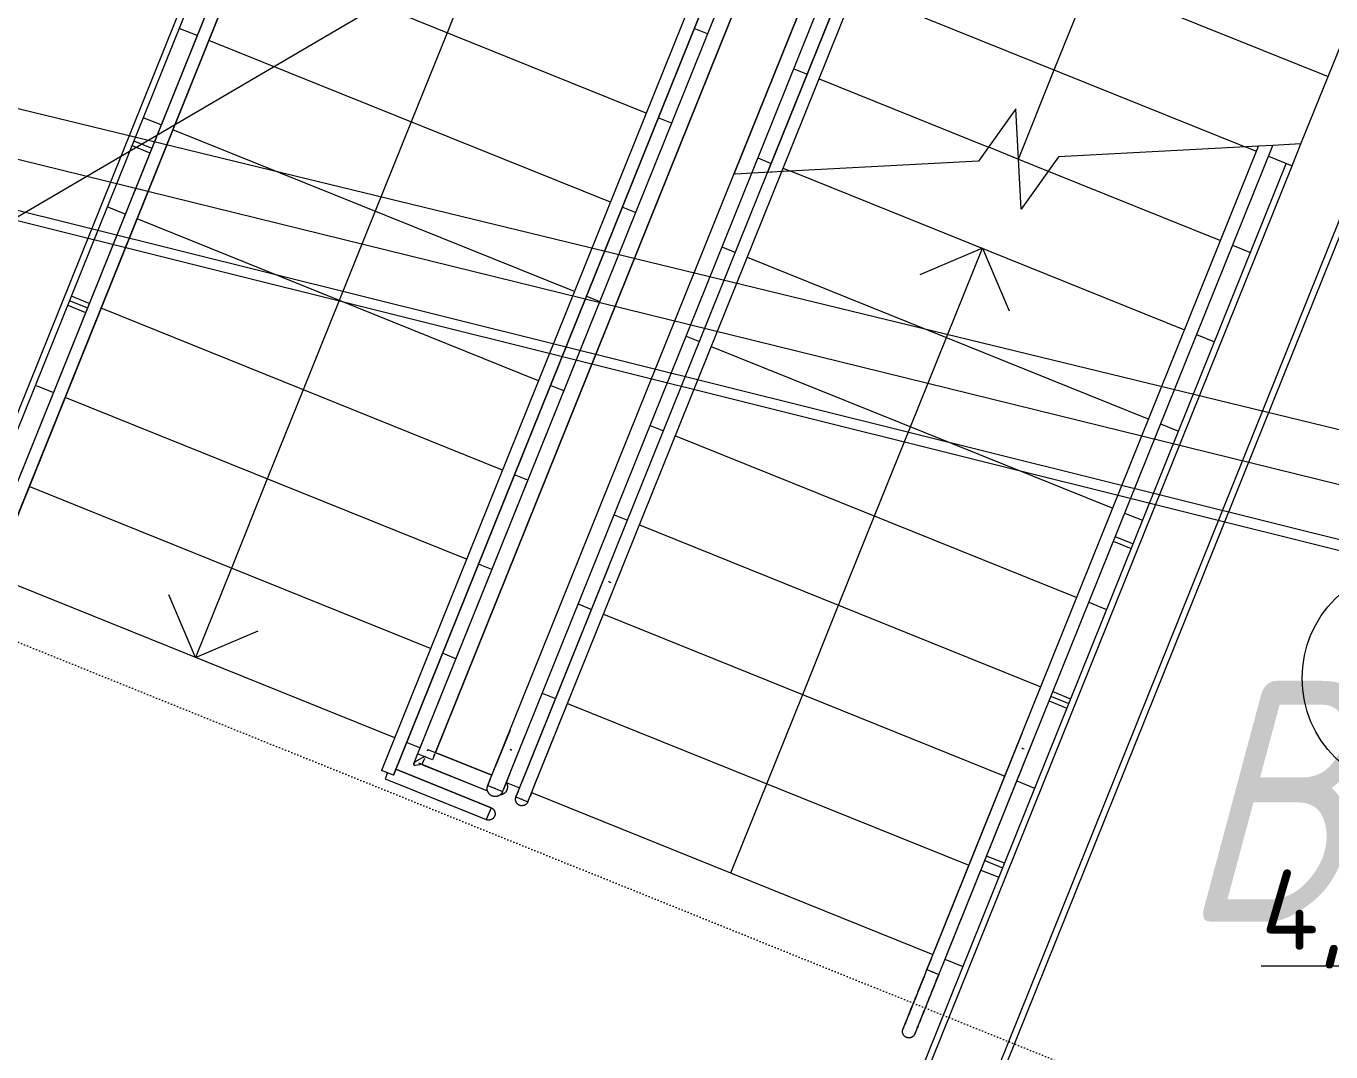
# Model space of a CAD drawing. Header units: millimetres. Extents: x -584918 to 2941280, y 3000189 to 4229862.
# Drawn here: x 181199 to 185269, y 3849773 to 3852971 of the extents above; entities that cross this region are included whole.
import ezdxf

# ---------------------------------------------------------------- set-up
doc = ezdxf.new("R2010")
doc.units = ezdxf.units.MM
doc.linetypes.add('ASVP_Линия разреза', pattern=[20, 0, -10, 0, -10])
for name, color, linetype, lineweight in [('Лестницы', 7, 'Continuous', 0), ('Марки помещений', 7, 'Continuous', 0), ('Ограждение', 7, 'Continuous', 0), ('Разрезы', 7, 'Continuous', 0), ('Стены отделка', 7, 'Continuous', 0), ('Стрелки вверх', 7, 'Continuous', 0), ('экспертиза ДУ категории', 1, 'Continuous', 0), ('экспертиза ДУ пояснения', 6, 'Continuous', 0), ('экспертиза условные обозначения', 1, 'Continuous', 0)]:
    doc.layers.add(name, color=color, linetype=linetype, lineweight=lineweight)
doc.styles.add('GOST Common_2', font='', dxfattribs={"height": 500})
doc.styles.add('mytext', font='isocpeur.ttf', dxfattribs={"width": 0.8, "oblique": 14.999978})
doc.styles.get('GOST Common_2').set_extended_font_data('GOST Common')
pattern_1 = [(90, (183626.44, 3579035.56), (-431.0523, 431.0523), [114.3, -747.8046]), (45, (183626.44, 3579035.56), (-431.0523, 431.0523), [114.3, -495.3]), (135, (183626.44, 3579035.56), (-431.0523, -431.0523), [114.3, -495.3])]

# ---------------------------------------------------------------- blocks, each defined once
blk = doc.blocks.new('Тип перил - Перила_Внутренний_-6241372-АР Этаж 02')
at = {"layer": 'Ограждение'}
for p, q in [((-1520.4, 30455.5), (-2970.6, 26857)), ((-2933.5, 26842.1), (-1483.3, 30440.6))]:
    blk.add_line(p, q, dxfattribs=at)
blk = doc.blocks.new('Тип перил - Перила_Внутренний_-V3-АР Этаж 02')
at = {"layer": 'Ограждение'}
for p, q in [((-1517.1, 30463.8), (-2967.2, 26865.3)), ((-1480, 30448.9), (-2930.1, 26850.4))]:
    blk.add_line(p, q, dxfattribs=at)
blk = doc.blocks.new('ADSK_Ограждение_Опоры_Г_образная - D15 высота60 консоль80-139754-АР Этаж 02')
at = {"layer": 'Ограждение'}
for p, q in [((-7.5, 80), (-7.5, 20)), ((7.5, 20), (7.5, 80))]:
    blk.add_line(p, q, dxfattribs=at)
blk = doc.blocks.new('Тип перил - Перила_Внутренний_-6241635-АР Этаж 02')
at = {"layer": 'Ограждение'}
for p, q in [((275.6, 26350.9), (4.2, 25677.5)), ((41.3, 25662.6), (312.7, 26336)), ((-7.5, 25648.5), (-21.8, 25613.1)), ((-1.1, 25604.7), (-5.4, 25606.5)), ((15.3, 25598.1), (29.6, 25633.6))]:
    blk.add_line(p, q, dxfattribs=at)
at = {"layer": 'Ограждение', "flags": 128}
for points in [[(274.1, 26304.2), (277.4, 26302), (281.3, 26301.3)], [(-7.5, 25648.5), (-6.5, 25651.1), (-5.4, 25653.7), (-4.4, 25656.3), (-3.3, 25658.9), (-2.3, 25661.4), (-1.3, 25663.9), (-0.3, 25666.4), (0.7, 25668.9), (1.7, 25671.4), (2.7, 25673.8), (3.6, 25676.2), (4.2, 25677.5)], [(41.3, 25662.6), (40.3, 25660.2), (39.4, 25657.9), (38.4, 25655.4), (37.4, 25653), (36.4, 25650.5), (35.4, 25648), (34.4, 25645.4), (33.3, 25642.9), (32.3, 25640.3), (31.2, 25637.7), (30.2, 25635.1), (29.6, 25633.6)]]:
    blk.add_lwpolyline(points, dxfattribs=at)
blk = doc.blocks.new('Тип перил - Дуга D40_расстояние между поручнями 400-V5-АР Этаж 02')
at = {"layer": 'Ограждение'}
for p, q in [((0, 0), (0, 2.4)), ((0, -2.3), (0, 0))]:
    blk.add_line(p, q, dxfattribs=at)
at = {"layer": 'Ограждение', "flags": 128}
for points in [[(0, 20), (8, 20), (16, 20), (23.9, 20), (31.9, 20), (39.7, 20), (47.5, 20), (55.3, 20), (62.9, 20), (70.5, 20), (77.9, 20), (85.2, 20), (92.4, 20), (99.4, 20), (106.2, 20), (112.9, 20), (119.4, 20), (125.8, 20), (131.9, 20), (137.8, 20), (143.5, 20), (148.9, 20), (154.1, 20), (159.1, 20), (163.8, 20), (168.3, 20), (172.5, 20), (176.4, 20), (180, 20), (183.4, 20), (186.4, 20), (189.2, 20), (191.6, 20), (193.7, 20), (195.6, 20), (197.1, 20), (198.3, 20), (199.2, 20), (199.7, 20), (200, 20), (200, 20)], [(200, 20), (199.8, 20), (199.4, 20), (198.6, 20), (197.4, 20), (196, 20), (194.3, 20), (192.2, 20), (189.8, 20), (187.2, 20), (184.2, 20), (181, 20), (177.4, 20), (173.6, 20), (169.5, 20), (165.1, 20), (160.4, 20), (155.5, 20), (150.4, 20), (145, 20), (139.3, 20), (133.5, 20), (127.4, 20), (121.2, 20), (114.7, 20), (108.1, 20), (101.2, 20), (94.3, 20), (87.1, 20), (79.9, 20), (72.5, 20), (65, 20), (57.3, 20), (49.6, 20), (41.8, 20), (34, 20), (26.1, 20), (18.1, 20), (10.2, 20), (2.2, 20), (0, 20)], [(200, 20), (200.8, 20), (201.6, 19.9), (202.4, 19.9), (203.2, 19.7), (204, 19.6), (204.8, 19.4), (205.5, 19.2), (206.3, 19), (207, 18.7), (207.8, 18.4), (208.5, 18.1), (209.2, 17.7), (209.9, 17.4), (210.6, 16.9), (211.3, 16.5), (211.9, 16), (212.6, 15.6), (213.2, 15), (213.8, 14.5), (214.3, 13.9), (214.9, 13.3), (215.4, 12.7), (215.9, 12.1), (216.4, 11.5), (216.8, 10.8), (217.2, 10.1), (217.6, 9.4), (218, 8.7), (218.3, 8), (218.6, 7.2), (218.9, 6.5), (219.2, 5.7), (219.4, 5), (219.6, 4.2), (219.7, 3.4), (219.8, 2.6), (219.9, 1.8), (220, 1), (220, 0.2), (220, 0)], [(0, -20), (8, -20), (16, -20), (23.9, -20), (31.9, -20), (39.7, -20), (47.5, -20), (55.3, -20), (62.9, -20), (70.5, -20), (77.9, -20), (85.2, -20), (92.4, -20), (99.4, -20), (106.2, -20), (112.9, -20), (119.4, -20), (125.8, -20), (131.9, -20), (137.8, -20), (143.5, -20), (148.9, -20), (154.1, -20), (159.1, -20), (163.8, -20), (168.3, -20), (172.5, -20), (176.4, -20), (180, -20), (183.4, -20), (186.4, -20), (189.2, -20), (191.6, -20), (193.7, -20), (195.6, -20), (197.1, -20), (198.3, -20), (199.2, -20), (199.7, -20), (200, -20), (200, -20)], [(200, -20), (199.8, -20), (199.4, -20), (198.6, -20), (197.4, -20), (196, -20), (194.3, -20), (192.2, -20), (189.8, -20), (187.2, -20), (184.2, -20), (181, -20), (177.4, -20), (173.6, -20), (169.5, -20), (165.1, -20), (160.4, -20), (155.5, -20), (150.4, -20), (145, -20), (139.3, -20), (133.5, -20), (127.4, -20), (121.2, -20), (114.7, -20), (108.1, -20), (101.2, -20), (94.3, -20), (87.1, -20), (79.9, -20), (72.5, -20), (65, -20), (57.3, -20), (49.6, -20), (41.8, -20), (34, -20), (26.1, -20), (18.1, -20), (10.2, -20), (2.2, -20), (0, -20)], [(220, 0), (220, -0.8), (219.9, -1.6), (219.9, -2.4), (219.7, -3.2), (219.6, -4), (219.4, -4.8), (219.2, -5.5), (219, -6.3), (218.7, -7), (218.4, -7.8), (218.1, -8.5), (217.7, -9.2), (217.4, -9.9), (216.9, -10.6), (216.5, -11.3), (216, -11.9), (215.6, -12.6), (215, -13.2), (214.5, -13.8), (213.9, -14.3), (213.3, -14.9), (212.7, -15.4), (212.1, -15.9), (211.5, -16.4), (210.8, -16.8), (210.1, -17.2), (209.4, -17.6), (208.7, -18), (208, -18.3), (207.2, -18.6), (206.5, -18.9), (205.7, -19.2), (205, -19.4), (204.2, -19.6), (203.4, -19.7), (202.6, -19.8), (201.8, -19.9), (201, -20), (200.2, -20), (200, -20)]]:
    blk.add_lwpolyline(points, dxfattribs=at)
blk = doc.blocks.new('Тип перил - Перила_Внутренний_-V6-АР Этаж 02')
at = {"layer": 'Ограждение'}
for p, q in [((0.8, 25669.2), (1012.8, 28180.3)), ((37.9, 25654.3), (1056.8, 28182.7)), ((1056.8, 28182.7), (1012.8, 28180.3)), ((-21.8, 25613.1), (-7.5, 25648.5)), ((-7.5, 25648.5), (0.8, 25669.2)), ((29.6, 25633.6), (37.9, 25654.3)), ((-21.8, 25613.1), (15.3, 25598.1)), ((15.3, 25598.1), (29.6, 25633.6))]:
    blk.add_line(p, q, dxfattribs=at)
blk = doc.blocks.new('Тип верхнего поручня - Верхний поручень_Внутренний_-6860136-АР Этаж 02')
at = {"layer": 'Ограждение'}
for p, q in [((-128.2, 29964), (-1623.1, 26254.6)), ((-1554.8, 26290.2), (-81.9, 29945.3)), ((-568.3, 28096.1), (136.2, 29844.3)), ((73.1, 29821.5), (-622.5, 28095.3)), ((-1607.1, 26257.3), (-1392.7, 26170.9)), ((-1560, 26277.3), (-1556.3, 26286.5)), ((-1378.6, 26219.1), (-1546.9, 26287))]:
    blk.add_line(p, q, dxfattribs=at)
at = {"layer": 'Ограждение', "flags": 128}
for points in [[(-1584.7, 26277.2), (-1587.4, 26276.3), (-1595.7, 26273), (-1603.7, 26269.2), (-1610.9, 26265.2), (-1616.8, 26261.3), (-1620.9, 26257.6), (-1623.1, 26254.6)], [(-1623.1, 26254.6), (-1623.1, 26252.3), (-1621, 26250.9), (-1616.8, 26250.6), (-1610.9, 26251.3), (-1603.7, 26253), (-1599.7, 26254.2)]]:
    blk.add_lwpolyline(points, dxfattribs=at)
blk = doc.blocks.new('Тип верхнего поручня - D50-V33-АР Этаж 02')
at = {"layer": 'Ограждение', "flags": 128}
for points in [[(25, 0), (25, -1), (24.9, -2), (24.8, -3), (24.7, -4), (24.5, -5), (24.3, -5.9), (24, -6.9), (23.7, -7.9), (23.4, -8.8), (23, -9.7), (22.6, -10.6), (22.2, -11.5), (21.7, -12.4), (21.2, -13.3), (20.6, -14.1), (20.1, -14.9), (19.4, -15.7), (18.8, -16.5), (18.1, -17.2), (17.4, -17.9), (16.7, -18.6), (15.9, -19.3), (15.1, -19.9), (14.3, -20.5), (13.5, -21), (12.7, -21.6), (11.8, -22), (10.9, -22.5), (10, -22.9)], [(14.9, 20.1), (15.7, 19.4), (16.5, 18.8), (17.2, 18.1), (17.9, 17.4), (18.6, 16.7), (19.3, 15.9), (19.9, 15.1), (20.5, 14.3), (21, 13.5), (21.6, 12.7), (22, 11.8), (22.5, 10.9), (22.9, 10), (23.3, 9.1), (23.6, 8.1), (24, 7.2), (24.2, 6.2), (24.4, 5.2), (24.6, 4.2), (24.8, 3.3), (24.9, 2.3), (25, 1.3), (25, 0.3), (25, 0)]]:
    blk.add_lwpolyline(points, dxfattribs=at)
blk = doc.blocks.new('Тип верхнего поручня - Верхний поручень_Внутренний_-V34-АР Этаж 02')
at = {"layer": 'Ограждение'}
for p, q in [((-128.2, 29964), (-1610.6, 26285.7)), ((-100.5, 29899), (-1554.8, 26290.2)), ((-622.5, 28095.3), (75.7, 29827.9)), ((-568.3, 28096.1), (123.6, 29813.1)), ((-1578, 26299.5), (-1580.1, 26294.3)), ((-1578, 26299.5), (-1378.6, 26219.1)), ((-1564.2, 26267), (-1610.6, 26285.7)), ((-1589.2, 26271.7), (-1596.7, 26253.1)), ((-1596.7, 26253.1), (-1392.2, 26170.7)), ((-1556.5, 26286.1), (-1564.2, 26267))]:
    blk.add_line(p, q, dxfattribs=at)
blk = doc.blocks.new('Тип перил - Перила_Внутренний_-6860151-АР Этаж 02')
at = {"layer": 'Ограждение'}
for p, q in [((-189, 30040.7), (-1723, 26234)), ((-1685.9, 26219), (-151.9, 30025.7)), ((164.8, 29794.8), (-518.7, 28098.7)), ((-474.7, 28101.1), (201.9, 29779.9)), ((-1705.4, 26224.3), (-1704.5, 26226.5)), ((-1409.5, 26129.2), (-1678.5, 26237.6)), ((-1712, 26207.9), (-1424.4, 26092.1)), ((-1381.2, 26117.8), (-1409.5, 26129.2)), ((-1424.4, 26092.1), (-1396.1, 26080.7)), ((-1387.8, 26101.4), (-1389.5, 26097.1))]:
    blk.add_line(p, q, dxfattribs=at)
at = {"layer": 'Ограждение', "flags": 128}
blk.add_lwpolyline([(-1702.5, 26225.7), (-1704.5, 26226.5), (-1706.4, 26227.3)], dxfattribs=at)
blk = doc.blocks.new('Тип перил - D40-V35-АР Этаж 02')
at = {"layer": 'Ограждение', "flags": 128}
for points in [[(0, 20), (0.8, 20), (1.6, 19.9), (2.4, 19.9), (3.2, 19.7), (4, 19.6), (4.8, 19.4), (5.5, 19.2), (6.3, 19), (7, 18.7), (7.8, 18.4), (8.5, 18.1), (9.2, 17.7), (9.9, 17.4), (10.6, 16.9), (11.3, 16.5), (11.9, 16), (12.6, 15.6), (13.2, 15), (13.8, 14.5), (14.3, 13.9), (14.9, 13.3), (15.4, 12.7), (15.9, 12.1), (16.4, 11.5), (16.8, 10.8), (17.2, 10.1), (17.6, 9.4), (18, 8.7), (18.3, 8), (18.6, 7.2), (18.9, 6.5), (19.2, 5.7), (19.4, 5), (19.6, 4.2), (19.7, 3.4), (19.8, 2.6), (19.9, 1.8), (20, 1), (20, 0.2), (20, 0)], [(20, 0), (20, -0.8), (19.9, -1.6), (19.9, -2.4), (19.7, -3.2), (19.6, -4), (19.4, -4.8), (19.2, -5.5), (19, -6.3), (18.7, -7), (18.4, -7.8), (18.1, -8.5), (17.7, -9.2), (17.4, -9.9), (16.9, -10.6), (16.5, -11.3), (16, -11.9), (15.6, -12.6), (15, -13.2), (14.5, -13.8), (13.9, -14.3), (13.3, -14.9), (12.7, -15.4), (12.1, -15.9), (11.5, -16.4), (10.8, -16.8), (10.1, -17.2), (9.4, -17.6), (8.7, -18), (8, -18.3), (7.2, -18.6), (6.5, -18.9), (5.7, -19.2), (5, -19.4), (4.2, -19.6), (3.4, -19.7), (2.6, -19.8), (1.8, -19.9), (1, -20), (0.2, -20), (0, -20)]]:
    blk.add_lwpolyline(points, dxfattribs=at)
blk = doc.blocks.new('Тип перил - Перила_Внутренний_-V36-АР Этаж 02')
at = {"layer": 'Ограждение'}
for p, q in [((-193.1, 30030.4), (-1723, 26234)), ((-156, 30015.5), (-1685.9, 26219)), ((-518.7, 28098.7), (161.4, 29786.5)), ((-474.7, 28101.1), (198.5, 29771.6)), ((-1685.9, 26219), (-1723, 26234)), ((-1704.5, 26226.5), (-1712, 26207.9)), ((-1678.5, 26237.6), (-1381.2, 26117.8)), ((-1712, 26207.9), (-1396.1, 26080.7)), ((-1381.2, 26117.8), (-1396.1, 26080.7))]:
    blk.add_line(p, q, dxfattribs=at)
blk = doc.blocks.new('Тип верхнего поручня - Верхний поручень_Внутренний_-6860387-АР Этаж 02')
at = {"layer": 'Ограждение'}
for p, q in [((-1321.9, 26359.9), (-1368.1, 26245.2)), ((-1321.7, 26226.5), (-1275.5, 26341.2)), ((-1389, 26193.4), (-1391.6, 26187)), ((-1366.2, 26176.7), (-1370.6, 26178.5)), ((-1345.2, 26168.3), (-1342.6, 26174.7))]:
    blk.add_line(p, q, dxfattribs=at)
at = {"layer": 'Ограждение', "flags": 128}
for points in [[(-1322.1, 26300), (-1319.6, 26298.7), (-1316.9, 26297.9)], [(-1389, 26193.4), (-1387.1, 26198), (-1385.3, 26202.6), (-1383.4, 26207.2), (-1381.6, 26211.8), (-1379.7, 26216.4), (-1377.9, 26220.9), (-1376.1, 26225.4), (-1374.3, 26229.8), (-1372.5, 26234.2), (-1370.8, 26238.5), (-1369.1, 26242.7), (-1368.1, 26245.2)], [(-1321.7, 26226.5), (-1323.4, 26222.3), (-1325.1, 26218.1), (-1326.9, 26213.7), (-1328.7, 26209.3), (-1330.4, 26204.9), (-1332.3, 26200.4), (-1334.1, 26195.8), (-1335.9, 26191.3), (-1337.8, 26186.7), (-1339.7, 26182), (-1341.5, 26177.4), (-1342.6, 26174.7)]]:
    blk.add_lwpolyline(points, dxfattribs=at)
blk = doc.blocks.new('Тип верхнего поручня - D50-V38-АР Этаж 02')
at = {"layer": 'Ограждение', "flags": 128}
for points in [[(0, 25), (1, 25), (2, 24.9), (3, 24.8), (4, 24.7), (5, 24.5), (5.9, 24.3), (6.9, 24), (7.9, 23.7), (8.8, 23.4), (9.7, 23), (10.6, 22.6), (11.5, 22.2), (12.4, 21.7), (13.3, 21.2), (14.1, 20.6), (14.9, 20.1), (15.7, 19.4), (16.5, 18.8), (17.2, 18.1), (17.9, 17.4), (18.6, 16.7), (19.3, 15.9), (19.9, 15.1), (20.5, 14.3), (21, 13.5), (21.6, 12.7), (22, 11.8), (22.5, 10.9), (22.9, 10), (23.3, 9.1), (23.6, 8.1), (24, 7.2), (24.2, 6.2), (24.4, 5.2), (24.6, 4.2), (24.8, 3.3), (24.9, 2.3), (25, 1.3), (25, 0.3), (25, 0)], [(25, 0), (25, -1), (24.9, -2), (24.8, -3), (24.7, -4), (24.5, -5), (24.3, -5.9), (24, -6.9), (23.7, -7.9), (23.4, -8.8), (23, -9.7), (22.6, -10.6), (22.2, -11.5), (21.7, -12.4), (21.2, -13.3), (20.6, -14.1), (20.1, -14.9), (19.4, -15.7), (18.8, -16.5), (18.1, -17.2), (17.4, -17.9), (16.7, -18.6), (15.9, -19.3), (15.1, -19.9), (14.3, -20.5), (13.5, -21), (12.7, -21.6), (11.8, -22), (10.9, -22.5), (10, -22.9), (9.1, -23.3), (8.1, -23.6), (7.2, -24), (6.2, -24.2), (5.2, -24.4), (4.2, -24.6), (3.3, -24.8), (2.3, -24.9), (1.3, -25), (0.3, -25), (0, -25)]]:
    blk.add_lwpolyline(points, dxfattribs=at)
blk = doc.blocks.new('Тип верхнего поручня - Верхний поручень_Внутренний_-V39-АР Этаж 02')
at = {"layer": 'Ограждение'}
for p, q in [((-1372.3, 26234.8), (-622.5, 28095.3)), ((-1325.9, 26216.1), (-568.3, 28096.1)), ((-617.9, 28093.4), (-622.5, 28095.3)), ((-568.3, 28096.1), (-617.9, 28093.4)), ((-1389, 26193.4), (-1372.3, 26234.8)), ((-1342.6, 26174.7), (-1325.9, 26216.1)), ((-1391.6, 26187), (-1389, 26193.4)), ((-1391.6, 26187), (-1345.2, 26168.3)), ((-1345.2, 26168.3), (-1342.6, 26174.7))]:
    blk.add_line(p, q, dxfattribs=at)
blk = doc.blocks.new('Тип перил - Перила_Внутренний_-6860398-АР Этаж 02')
at = {"layer": 'Ограждение'}
for p, q in [((-1013.7, 26870.5), (-1284.8, 26197.8)), ((-1247.7, 26182.9), (-976.6, 26855.5)), ((-1296.5, 26168.8), (-1303.5, 26151.4)), ((-1282.7, 26143.1), (-1287.1, 26144.8)), ((-1266.4, 26136.5), (-1259.4, 26153.8))]:
    blk.add_line(p, q, dxfattribs=at)
at = {"layer": 'Ограждение', "flags": 128}
for points in [[(-1015.2, 26823.8), (-1011.9, 26821.5), (-1007.9, 26820.9)], [(-1296.5, 26168.8), (-1295.4, 26171.4), (-1294.4, 26174), (-1293.3, 26176.6), (-1292.3, 26179.1), (-1291.3, 26181.7), (-1290.3, 26184.2), (-1289.2, 26186.7), (-1288.2, 26189.2), (-1287.3, 26191.7), (-1286.3, 26194.1), (-1285.3, 26196.4), (-1284.8, 26197.8)], [(-1247.7, 26182.9), (-1248.6, 26180.5), (-1249.6, 26178.1), (-1250.6, 26175.7), (-1251.5, 26173.3), (-1252.6, 26170.8), (-1253.6, 26168.2), (-1254.6, 26165.7), (-1255.6, 26163.1), (-1256.7, 26160.6), (-1257.7, 26158), (-1258.8, 26155.4), (-1259.4, 26153.8)]]:
    blk.add_lwpolyline(points, dxfattribs=at)
blk = doc.blocks.new('Тип перил - D40-V40-АР Этаж 02')
at = {"layer": 'Ограждение', "flags": 128}
for points in [[(0, 20), (0.8, 20), (1.6, 19.9), (2.4, 19.9), (3.2, 19.7), (4, 19.6), (4.8, 19.4), (5.5, 19.2), (6.3, 19), (7, 18.7), (7.8, 18.4), (8.5, 18.1), (9.2, 17.7), (9.9, 17.4), (10.6, 16.9), (11.3, 16.5), (11.9, 16), (12.6, 15.6), (13.2, 15), (13.8, 14.5), (14.3, 13.9), (14.9, 13.3), (15.4, 12.7), (15.9, 12.1), (16.4, 11.5), (16.8, 10.8), (17.2, 10.1), (17.6, 9.4), (18, 8.7), (18.3, 8), (18.6, 7.2), (18.9, 6.5), (19.2, 5.7), (19.4, 5), (19.6, 4.2), (19.7, 3.4), (19.8, 2.6), (19.9, 1.8), (20, 1), (20, 0.2), (20, 0)], [(20, 0), (20, -0.8), (19.9, -1.6), (19.9, -2.4), (19.7, -3.2), (19.6, -4), (19.4, -4.8), (19.2, -5.5), (19, -6.3), (18.7, -7), (18.4, -7.8), (18.1, -8.5), (17.7, -9.2), (17.4, -9.9), (16.9, -10.6), (16.5, -11.3), (16, -11.9), (15.6, -12.6), (15, -13.2), (14.5, -13.8), (13.9, -14.3), (13.3, -14.9), (12.7, -15.4), (12.1, -15.9), (11.5, -16.4), (10.8, -16.8), (10.1, -17.2), (9.4, -17.6), (8.7, -18), (8, -18.3), (7.2, -18.6), (6.5, -18.9), (5.7, -19.2), (5, -19.4), (4.2, -19.6), (3.4, -19.7), (2.6, -19.8), (1.8, -19.9), (1, -20), (0.2, -20), (0, -20)]]:
    blk.add_lwpolyline(points, dxfattribs=at)
blk = doc.blocks.new('Тип перил - Перила_Внутренний_-V41-АР Этаж 02')
at = {"layer": 'Ограждение'}
for p, q in [((-1288.1, 26189.5), (-518.7, 28098.7)), ((-1251, 26174.6), (-474.7, 28101.1)), ((-474.7, 28101.1), (-518.7, 28098.7)), ((-1296.5, 26168.8), (-1288.1, 26189.5)), ((-1259.4, 26153.8), (-1251, 26174.6)), ((-1303.5, 26151.4), (-1296.5, 26168.8)), ((-1303.5, 26151.4), (-1266.4, 26136.5)), ((-1266.4, 26136.5), (-1259.4, 26153.8))]:
    blk.add_line(p, q, dxfattribs=at)
blk = doc.blocks.new('ASVP_Марка_Помещение_ДваЗначения - Номер Площадь-685795-АР Этаж 02')
at = {"layer": 'Марки помещений'}
blk.add_circle((0, 0), 3.5, dxfattribs=at)

msp = doc.modelspace()

# ---------------------------------------------------------------- hatches: boundary and pattern name
at = {"layer": 'экспертиза условные обозначения', "lineweight": -3}
h = msp.add_hatch(dxfattribs=at)
h.set_pattern_fill('GRASS', color=3, scale=24)
h.set_pattern_definition(pattern_1)
edge = h.paths.add_edge_path()
edge.add_line((165449.618, 3852387.21), (166159.793, 3854149.496))
edge.add_line((166159.793, 3854149.496), (183114.838, 3847316.866))
edge.add_line((183114.838, 3847316.866), (182404.664, 3845554.58))
edge.add_line((182404.664, 3845554.58), (177800.899, 3847415.219))
edge.add_arc((177378.984, 3846379.908), 1117.981, 67.827844, 178.915941)
edge.add_line((176261.203, 3846401.059), (176261.203, 3844565.697))
edge.add_line((176261.203, 3844565.697), (173308.434, 3844565.697))
edge.add_line((173308.434, 3844565.697), (173311.203, 3849219.109))
edge.add_line((173311.203, 3849219.109), (169300.899, 3850840.592))
edge.add_line((169300.899, 3850840.592), (166608.434, 3851925.615))
h = msp.add_hatch(dxfattribs=at)
h.set_pattern_fill('GRASS', color=3, scale=24)
h.set_pattern_definition(pattern_1)
edge = h.paths.add_edge_path()
edge.add_line((182517.835, 3845514.364), (183226.141, 3847272.013))
edge.add_line((183226.141, 3847272.013), (185002.339, 3846556.231))
edge.add_line((185002.339, 3846556.231), (187058.109, 3851657.585))
edge.add_line((187058.109, 3851657.585), (188449.387, 3851096.921))
edge.add_line((188449.387, 3851096.921), (186393.618, 3845995.567))
edge.add_line((186393.618, 3845995.567), (197027.622, 3841710.222))
edge.add_line((197027.622, 3841710.222), (196317.447, 3839947.936))
edge.add_line((196317.447, 3839947.936), (191022.357, 3842081.778))
edge.add_arc((190635.87, 3841024.972), 1125.26, 69.911908, 178.139393)
edge.add_line((189511.203, 3841061.507), (189511.203, 3839165.697))
edge.add_line((189511.203, 3839165.697), (186761.203, 3839165.697))
edge.add_line((186761.203, 3839165.697), (186761.203, 3843798.959))
edge.add_line((186761.203, 3843798.959), (183800.899, 3844997.308))
edge.add_line((183800.899, 3844997.308), (182517.835, 3845514.364))

# ---------------------------------------------------------------- linework, layer by layer
at = {"layer": 'Лестницы'}
for p, q in [((183896.377, 3853362.974), (185259.83, 3852813.523)), ((183896.377, 3853362.974), (185259.83, 3852813.523)), ((183133.32, 3852700.144), (181881.169, 3853204.742)), ((183133.32, 3852700.144), (181881.169, 3853204.742)), ((183784.244, 3853084.718), (185000.823, 3852594.455)), ((183784.244, 3853084.718), (185000.823, 3852594.455)), ((185259.83, 3852813.523), (185371.963, 3853091.778)), ((181731.935, 3852941.437), (181676.284, 3852963.864)), ((181731.935, 3852941.437), (181676.284, 3852963.864)), ((183324.292, 3852946.629), (183282.553, 3852963.448)), ((183324.292, 3852946.629), (183282.553, 3852963.448)), ((183021.187, 3852421.888), (181769.036, 3852926.486)), ((183021.187, 3852421.888), (181769.036, 3852926.486)), ((183593.272, 3852838.233), (183635.01, 3852821.413)), ((183593.272, 3852838.233), (183635.01, 3852821.413)), ((183672.111, 3852806.462), (184200.201, 3852593.65)), ((183672.111, 3852806.462), (184200.201, 3852593.65)), ((185175.297, 3852603.756), (185259.83, 3852813.523)), ((184285.529, 3852712.798), (184169.023, 3852550.116)), ((184302.163, 3852400.741), (184285.529, 3852712.798)), ((181619.803, 3852663.182), (181564.151, 3852685.608)), ((181619.803, 3852663.182), (181564.151, 3852685.608)), ((183212.159, 3852668.373), (183170.42, 3852685.193)), ((183212.159, 3852668.373), (183170.42, 3852685.193)), ((182909.054, 3852143.633), (181656.903, 3852648.23)), ((182909.054, 3852143.633), (181656.903, 3852648.23)), ((184200.677, 3852594.315), (184293.846, 3852556.769)), ((184200.677, 3852594.315), (184293.846, 3852556.769)), ((185043.079, 3852596.708), (184418.669, 3852563.423)), ((185002.7, 3852594.555), (185036.692, 3852580.857)), ((185002.7, 3852594.555), (185036.692, 3852580.857)), ((185175.297, 3852603.756), (185087.152, 3852599.057)), ((185147.994, 3852536.004), (185175.297, 3852603.756)), ((184169.023, 3852550.116), (183461.977, 3852512.426)), ((183481.139, 3852559.978), (183522.878, 3852543.158)), ((183481.139, 3852559.978), (183522.878, 3852543.158)), ((184293.893, 3852555.894), (184386.539, 3852518.559)), ((184293.893, 3852555.894), (184386.539, 3852518.559)), ((184418.669, 3852563.423), (184302.163, 3852400.741)), ((185073.792, 3852565.906), (185147.994, 3852536.004)), ((185073.792, 3852565.906), (185147.994, 3852536.004)), ((183559.978, 3852528.207), (183583.114, 3852518.883)), ((183559.978, 3852528.207), (183583.114, 3852518.883)), ((183584.992, 3852518.983), (184812.426, 3852024.346)), ((183584.992, 3852518.983), (184812.426, 3852024.346)), ((184387.015, 3852519.224), (184924.559, 3852302.601)), ((184387.015, 3852519.224), (184924.559, 3852302.601)), ((181507.67, 3852384.926), (181452.019, 3852407.352)), ((181507.67, 3852384.926), (181452.019, 3852407.352)), ((182796.921, 3851865.377), (181544.77, 3852369.975)), ((182796.921, 3851865.377), (181544.77, 3852369.975)), ((183100.026, 3852390.117), (183058.288, 3852406.937)), ((183100.026, 3852390.117), (183058.288, 3852406.937)), ((183369.303, 3852282.459), (183411.042, 3852265.639)), ((183369.303, 3852282.459), (183411.042, 3852265.639)), ((183448.142, 3852250.688), (184700.293, 3851746.09)), ((183448.142, 3852250.688), (184700.293, 3851746.09)), ((184961.659, 3852287.65), (185017.311, 3852265.224)), ((184961.659, 3852287.65), (185017.311, 3852265.224)), ((181395.537, 3852106.67), (181339.886, 3852129.097)), ((181395.537, 3852106.67), (181339.886, 3852129.097)), ((182987.893, 3852111.862), (182946.155, 3852128.681)), ((182987.893, 3852111.862), (182946.155, 3852128.681)), ((182684.788, 3851587.121), (181433.445, 3852091.394)), ((182684.788, 3851587.121), (181433.445, 3852091.394)), ((183257.17, 3852004.203), (183298.909, 3851987.383)), ((183257.17, 3852004.203), (183298.909, 3851987.383)), ((184849.527, 3852009.395), (184905.178, 3851986.968)), ((184849.527, 3852009.395), (184905.178, 3851986.968)), ((183336.01, 3851972.432), (184588.16, 3851467.834)), ((183336.01, 3851972.432), (184588.16, 3851467.834)), ((181283.404, 3851828.415), (181227.753, 3851850.841)), ((181283.404, 3851828.415), (181227.753, 3851850.841)), ((182875.76, 3851833.606), (182834.022, 3851850.426)), ((182875.76, 3851833.606), (182834.022, 3851850.426)), ((182572.655, 3851308.865), (181320.505, 3851813.463)), ((182572.655, 3851308.865), (181320.505, 3851813.463)), ((183145.038, 3851725.948), (183186.776, 3851709.128)), ((183145.038, 3851725.948), (183186.776, 3851709.128)), ((184737.394, 3851731.139), (184793.045, 3851708.712)), ((184737.394, 3851731.139), (184793.045, 3851708.712)), ((183223.877, 3851694.177), (184476.027, 3851189.579)), ((183223.877, 3851694.177), (184476.027, 3851189.579)), ((182763.627, 3851555.35), (182721.889, 3851572.17)), ((182763.627, 3851555.35), (182721.889, 3851572.17)), ((182460.522, 3851030.61), (181208.372, 3851535.208)), ((182460.522, 3851030.61), (181208.372, 3851535.208)), ((183032.905, 3851447.692), (183074.643, 3851430.872)), ((183032.905, 3851447.692), (183074.643, 3851430.872)), ((184625.261, 3851452.883), (184680.912, 3851430.457)), ((184625.261, 3851452.883), (184680.912, 3851430.457)), ((183111.744, 3851415.921), (184363.894, 3850911.323)), ((183111.744, 3851415.921), (184363.894, 3850911.323)), ((182651.494, 3851277.095), (182609.756, 3851293.914)), ((182651.494, 3851277.095), (182609.756, 3851293.914)), ((182348.389, 3850752.354), (181095.888, 3851257.094)), ((182348.389, 3850752.354), (181095.888, 3851257.094)), ((182920.772, 3851169.436), (182962.51, 3851152.616)), ((182920.772, 3851169.436), (182962.51, 3851152.616)), ((184513.128, 3851174.628), (184568.779, 3851152.201)), ((184513.128, 3851174.628), (184568.779, 3851152.201)), ((182999.611, 3851137.665), (184251.761, 3850633.067)), ((182999.611, 3851137.665), (184251.761, 3850633.067)), ((182539.361, 3850998.839), (182497.623, 3851015.659)), ((182539.361, 3850998.839), (182497.623, 3851015.659)), ((182808.639, 3850891.181), (182850.377, 3850874.361)), ((182808.639, 3850891.181), (182850.377, 3850874.361)), ((184400.995, 3850896.372), (184456.646, 3850873.945)), ((184400.995, 3850896.372), (184456.646, 3850873.945)), ((182887.478, 3850859.41), (184139.629, 3850354.812)), ((182887.478, 3850859.41), (184139.629, 3850354.812)), ((182427.229, 3850720.583), (182385.49, 3850737.403)), ((182427.229, 3850720.583), (182385.49, 3850737.403)), ((182696.506, 3850612.925), (182738.244, 3850596.105)), ((182696.506, 3850612.925), (182738.244, 3850596.105)), ((182775.345, 3850581.154), (184027.496, 3850076.556)), ((182775.345, 3850581.154), (184027.496, 3850076.556)), ((184288.862, 3850618.116), (184344.513, 3850595.69)), ((184288.862, 3850618.116), (184344.513, 3850595.69)), ((184176.729, 3850339.861), (184232.38, 3850317.434)), ((184176.729, 3850339.861), (184232.38, 3850317.434)), ((184064.596, 3850061.605), (184120.248, 3850039.178)), ((184064.596, 3850061.605), (184120.248, 3850039.178))]:
    msp.add_line(p, q, dxfattribs=at)
at = {"layer": 'Разрезы', "linetype": 'ASVP_Линия разреза'}
msp.add_line((153979.518, 3862009.163), (221790.935, 3834682.174), dxfattribs=at)
at = {"layer": 'Стены отделка'}
for p, q in [((183033.528, 3856385.346), (179979.479, 3848806.779)), ((180001.767, 3848808.579), (183052.078, 3856377.87)), ((185129.443, 3852543.479), (183118.23, 3847552.691)), ((183129.305, 3847526.665), (185147.994, 3852536.004)), ((185295.823, 3852367.76), (184230.561, 3849724.331)), ((184256.587, 3849735.406), (185306.898, 3852341.734))]:
    msp.add_line(p, q, dxfattribs=at)
at = {"layer": 'Стрелки вверх'}
for p, q in [((182624.015, 3853228.83), (182511.882, 3852950.574)), ((184405.682, 3852834.288), (184517.815, 3853112.544)), ((182511.882, 3852950.574), (182399.749, 3852672.318)), ((184293.846, 3852556.769), (184405.682, 3852834.288)), ((182399.749, 3852672.318), (182287.616, 3852394.063)), ((182287.616, 3852394.063), (182175.483, 3852115.807)), ((184181.713, 3852278.514), (183986.519, 3852195.452)), ((184069.58, 3852000.258), (184181.713, 3852278.514)), ((184181.713, 3852278.514), (184264.774, 3852083.319)), ((182175.483, 3852115.807), (182063.35, 3851837.551)), ((183957.447, 3851722.002), (184069.58, 3852000.258)), ((182063.35, 3851837.551), (181951.218, 3851559.296)), ((183845.314, 3851443.747), (183957.447, 3851722.002)), ((181951.218, 3851559.296), (181839.085, 3851281.04)), ((183733.181, 3851165.491), (183845.314, 3851443.747)), ((181839.085, 3851281.04), (181726.952, 3851002.784)), ((181726.952, 3851002.784), (181643.89, 3851197.979)), ((183621.049, 3850887.235), (183733.181, 3851165.491)), ((181726.952, 3851002.784), (181922.146, 3851085.846)), ((183508.916, 3850608.98), (183621.049, 3850887.235)), ((183396.783, 3850330.724), (183508.916, 3850608.98))]:
    msp.add_line(p, q, dxfattribs=at)
at = {"layer": 'экспертиза ДУ пояснения'}
for points in [[(179530.743, 3851415.105), (236948.973, 3885060.627)], [(127632.222, 3865719.663), (197951.432, 3848178.875)], [(198970.166, 3848178.875), (127632.222, 3865719.663)], [(206393.311, 3846119.358), (127632.222, 3865719.663)], [(127632.222, 3865719.663), (207300.809, 3846367.657)]]:
    msp.add_lwpolyline(points, dxfattribs=at)

# ---------------------------------------------------------------- block references
at = {"layer": 'Марки помещений', "xscale": 99.99999999999993, "yscale": 99.99999999999993, "zscale": 99.99999999999993}
msp.add_blockref('ASVP_Марка_Помещение_ДваЗначения - Номер Площадь-685795-АР Этаж 02', (185528.971, 3850937.94), dxfattribs=at)
at = {"layer": 'Ограждение'}
for name in ['Тип перил - Перила_Внутренний_-6241372-АР Этаж 02', 'Тип перил - Перила_Внутренний_-V3-АР Этаж 02', 'Тип перил - Перила_Внутренний_-6860151-АР Этаж 02', 'Тип перил - Перила_Внутренний_-V36-АР Этаж 02', 'Тип верхнего поручня - Верхний поручень_Внутренний_-6860136-АР Этаж 02', 'Тип верхнего поручня - Верхний поручень_Внутренний_-V34-АР Этаж 02', 'Тип перил - Перила_Внутренний_-V6-АР Этаж 02', 'Тип верхнего поручня - Верхний поручень_Внутренний_-V39-АР Этаж 02', 'Тип перил - Перила_Внутренний_-V41-АР Этаж 02', 'Тип перил - Перила_Внутренний_-6860398-АР Этаж 02', 'Тип верхнего поручня - Верхний поручень_Внутренний_-6860387-АР Этаж 02', 'Тип перил - Перила_Внутренний_-6241635-АР Этаж 02']:
    msp.add_blockref(name, (184030.304, 3824416.364), dxfattribs=at)
for name, p, rotation in [('ADSK_Ограждение_Опоры_Г_образная - D15 высота60 консоль80-139754-АР Этаж 02', (181606.111, 3852575.699), 68.05130091645752), ('ADSK_Ограждение_Опоры_Г_образная - D15 высота60 консоль80-139754-АР Этаж 02', (181405.522, 3852077.94), 68.05130091645752), ('ADSK_Ограждение_Опоры_Г_образная - D15 высота60 консоль80-139754-АР Этаж 02', (184574.172, 3851379.615), 248.0513009164561), ('ADSK_Ограждение_Опоры_Г_образная - D15 высота60 консоль80-139754-АР Этаж 02', (184373.582, 3850881.856), 248.0513009164561), ('Тип верхнего поручня - D50-V38-АР Этаж 02', (182661.917, 3850593.979), 248.0513009164569), ('Тип верхнего поручня - D50-V33-АР Этаж 02', (182675.286, 3850599.057), 338.0513009164598), ('Тип перил - D40-V40-АР Этаж 02', (182745.394, 3850560.339), 248.0513009164569), ('Тип перил - D40-V35-АР Этаж 02', (182641.646, 3850515.58), 338.0513009164598), ('ADSK_Ограждение_Опоры_Г_образная - D15 высота60 консоль80-139754-АР Этаж 02', (184172.993, 3850384.097), 248.0513009164561), ('Тип перил - Дуга D40_расстояние между поручнями 400-V5-АР Этаж 02', (184027.06, 3850021.968), 248.0513009164557)]:
    msp.add_blockref(name, p, dxfattribs=dict(at, rotation=rotation))

# ---------------------------------------------------------------- texts
at = {"layer": 'Марки помещений', "insert": (185051.078, 3850341.135), "char_height": 250, "width": 793.67062, "attachment_point": 1, "style": 'GOST Common_2'}
msp.add_mtext('\\L4,95 ', dxfattribs=at)
at = {"layer": 'экспертиза ДУ категории', "lineweight": 50, "insert": (184796.188, 3850929.455), "char_height": 750, "attachment_point": 1, "style": 'mytext'}
msp.add_mtext_dynamic_manual_height_columns('В4с', width=2459.42723, gutter_width=17359.771, heights=[0], dxfattribs=at)

doc.saveas('drawing.dxf')
